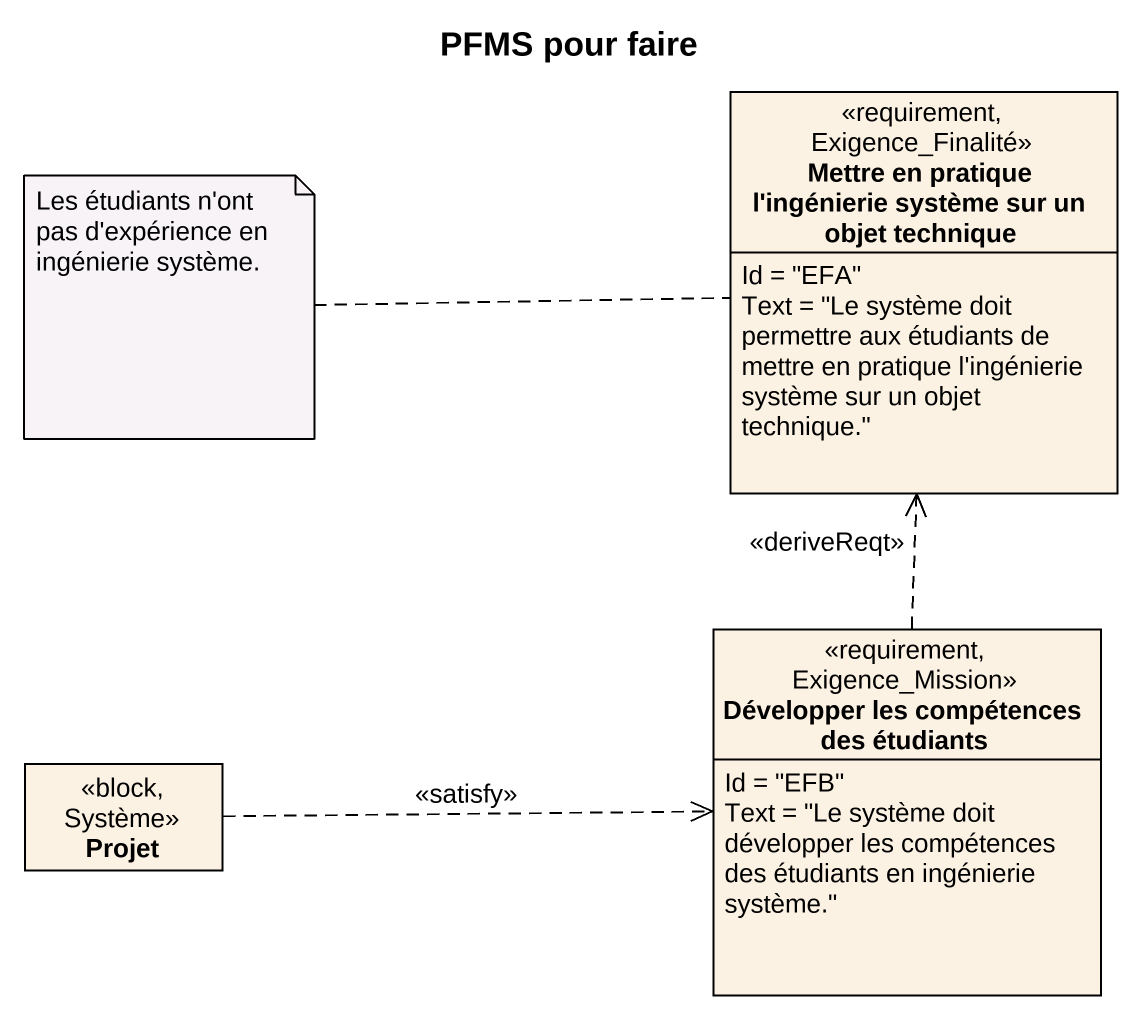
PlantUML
@startuml
title PFMS pour faire
hide circle
hide empty members
class "Mettre en pratique l'ingénierie système sur un objet technique" as Mettre_en_pratique_l <<requirement, Exigence_Finalité>> {
  Id = "EFA"
  Text = "Le système doit permettre aux étudiants de mettre en pratique l'ingénierie système sur un objet technique."
}
class "Développer les compétences des étudiants" as Développer_les_compétences <<requirement, Exigence_Mission>> {
  Id = "EFB"
  Text = "Le système doit développer les compétences des étudiants en ingénierie système."
}
class Projet <<block, Système>>
Développer_les_compétences .up.> Mettre_en_pratique_l : <<deriveReqt>>
Projet .right.> Développer_les_compétences : <<satisfy>>
note left of Mettre_en_pratique_l : Les étudiants n'ont pas d'expérience en ingénierie système.
@enduml
